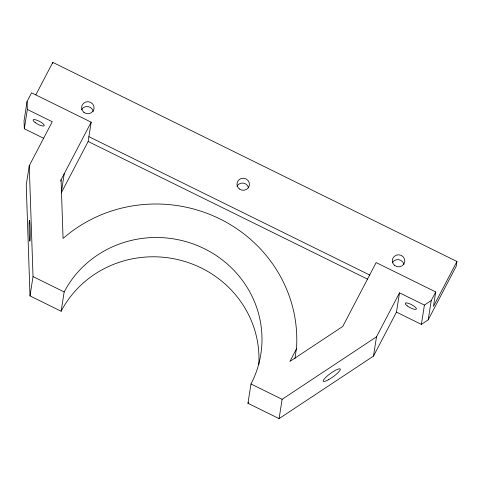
<?xml version="1.0" encoding="UTF-8"?>
<svg xmlns="http://www.w3.org/2000/svg" width="481" height="481" viewBox="0 0 481 481"><rect width="100%" height="100%" fill="white"/><g stroke="black" fill="none" stroke-linecap="round" stroke-linejoin="round"><path stroke-width="0.72" d="M294.943 358.585L296.53 347.913A139.358 133.826 8.9 0 0 219.811 218.879A139.358 133.826 8.9 0 0 67.25 234.95L63.059 238.396L61.069 179.78L91.168 122.186L31.584 92.827L27.074 101.461L24.05 120.761L24.321 128.758L43.843 138.378M24.321 128.758L27.345 109.458L27.074 101.461M27.345 109.458L52.255 121.729L29.257 165.729L26.239 185.029L30.008 295.899L61.141 311.243A104.515 100.367 8.9 0 1 181.668 260.57A104.515 100.367 8.9 0 1 258.772 364.73M52.591 63.751L52.808 62.374L456.95 261.49L456.198 266.294L428.192 319.877L421.386 324.386L396.476 312.115L399.501 292.815L424.41 305.086L431.216 300.577L435.726 291.943L376.142 262.59L342.773 326.437L289.923 361.441L296.458 348.935M30.008 295.899L33.027 276.599L29.257 165.729M60.834 181.265L61.069 179.78M61.352 192.232L64.262 173.671M61.141 311.243L64.165 291.943A104.515 100.367 8.9 0 1 204.251 248.653A104.515 100.367 8.9 0 1 250.98 383.982L247.955 403.282L279.094 418.626L373.484 356.114L396.476 312.115M61.237 192.971L88.143 141.486L91.168 122.186M279.094 418.626L282.113 399.32L376.503 336.808L399.501 292.815M373.484 356.114L376.503 336.808M421.386 324.386L424.41 305.086M428.192 319.877L431.216 300.577M435.726 291.943L433.453 306.445L456.95 261.49M35.877 94.769L52.808 62.374M88.895 136.682L369.829 275.096M88.143 141.486L367.731 279.233M33.027 276.599L64.165 291.943M250.98 383.982L282.113 399.32M248.497 402.242A104.515 100.367 8.9 0 1 247.955 403.282M392.274 262.758A6.271 6.025 8.9 0 1 403.92 264.279M236.905 186.207A6.271 6.025 8.9 0 1 248.575 187.837M81.536 109.662A6.271 6.025 8.9 0 1 93.23 111.394M29.419 220.322A10.45 0.529 88.9 0 0 29.113 230.766A10.45 0.529 88.9 0 0 29.828 241.209A10.45 0.529 88.9 0 0 30.171 230.766A10.45 0.529 88.9 0 0 29.455 220.322M394.588 265.41A6.271 6.025 8.9 0 0 404.755 261.88A6.271 6.025 8.9 0 0 396.386 255.134A6.271 6.025 8.9 0 0 394.588 265.41M239.304 188.931A6.271 6.025 8.9 0 0 249.405 185.233A6.271 6.025 8.9 0 0 240.921 178.625A6.271 6.025 8.9 0 0 239.304 188.931M83.941 112.38A6.271 6.025 8.9 0 0 94.035 108.682A6.271 6.025 8.9 0 0 85.552 102.074A6.271 6.025 8.9 0 0 83.941 112.38M328.553 379.701A10.45 2.11 -35.8 0 0 340.247 369.023A10.45 2.11 -35.8 0 0 326.497 376.671A10.45 2.11 -35.8 0 0 328.553 379.701M407.311 305.928A6.271 1.665 27.6 0 0 416.372 309.079A6.271 1.665 27.6 0 0 408.796 303.451A6.271 1.665 27.6 0 0 407.311 305.928M35.215 122.613A6.271 1.665 27.6 0 0 44.228 125.703A6.271 1.665 27.6 0 0 36.568 120.07A6.271 1.665 27.6 0 0 35.215 122.613"/></g></svg>
